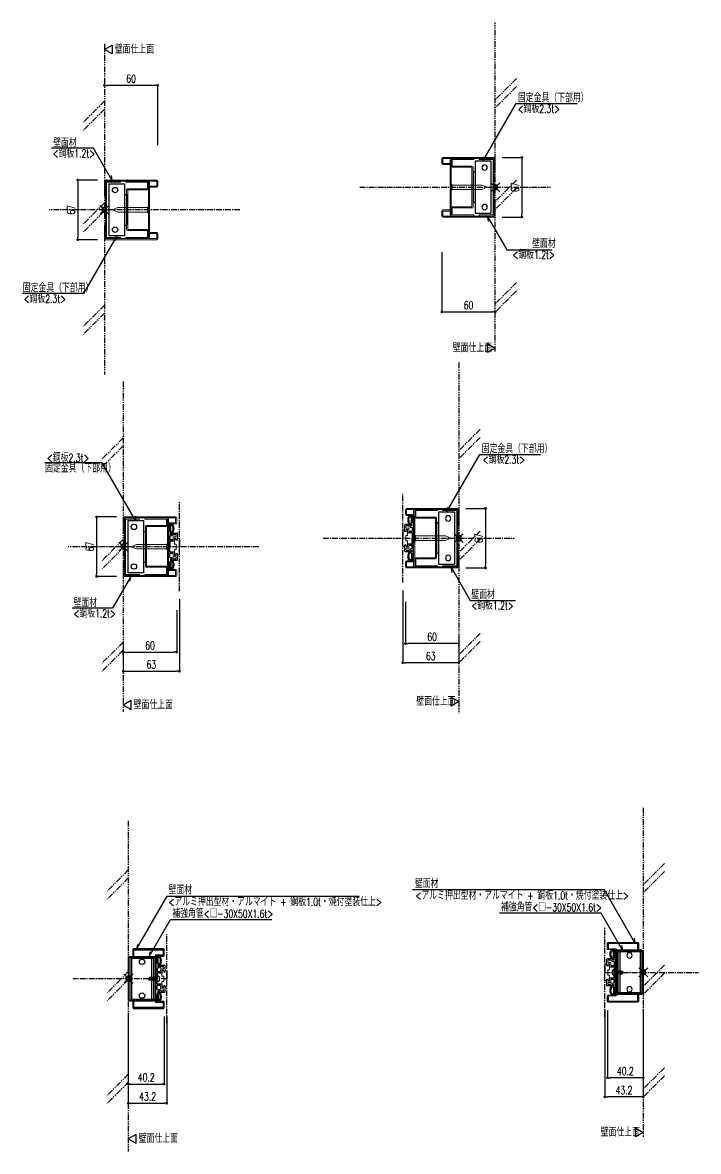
# Model space of a CAD drawing. Extents: x -275225 to 47266, y -41063 to 95295.
# Drawn here: x -223294 to -222535, y -14818 to -13549 of the extents above; entities that cross this region are included whole.
import ezdxf

# ---------------------------------------------------------------- set-up
doc = ezdxf.new("R2010")
doc.units = 0
doc.header["$LTSCALE"] = 0.2
doc.header["$PDMODE"] = 99
doc.header["$PDSIZE"] = 5
doc.linetypes.add('CENTER', pattern=[50.8, 31.75, -6.35, 6.35, -6.35])
doc.linetypes.add('PHANTOM', pattern=[63.5, 31.75, -6.35, 6.35, -6.35, 6.35, -6.35])
doc.layers.add('_ポイント', color=1, linetype='Continuous', plot=False)
for name, color, linetype in [('_別途', 6, 'PHANTOM'), ('_基準', 1, 'CENTER'), ('_文字', 3, 'Continuous'), ('_製品', 4, 'Continuous'), ('_製品寸法', 9, 'Continuous'), ('_躯体', 8, 'Continuous'), ('KIJUN', 1, 'CENTER')]:
    doc.layers.add(name, color=color, linetype=linetype)
doc.styles.add('OKAMURA', font='SIMPLEX.shx', dxfattribs={"width": 0.7, "bigfont": 'BIGFONT.shx'})
doc.dimstyles.new('OKAMURA-003', dxfattribs={"dimscale": 3, "dimtxt": 3, "dimasz": 1, "dimexe": 0, "dimexo": 3, "dimgap": 1, "dimtad": 1, "dimdec": 3, "dimdsep": 46, "dimtxsty": 'OKAMURA', "dimblk1": 'DOT', "dimblk2": 'DOT', "dimsah": 1, "dimcen": 0, "dimclrd": 9, "dimclre": 9, "dimclrt": 3, "dimadec": 0, "dimazin": 0, "dimtfac": 1, "dimtdec": 3, "dimtix": 1, "dimtmove": 2, "dimatfit": 3, "dimldrblk": 'NONE', "dimfxl": 0, "dimtolj": 1, "dimarcsym": 0})

# ---------------------------------------------------------------- blocks, each defined once
blk = doc.blocks.new('_DOT')
at = {"color": 0, "linetype": 'ByBlock'}
blk.add_line((-0.5, 0), (-1, 0), dxfattribs=at)
at = {"color": 0, "linetype": 'ByBlock', "const_width": 0.5}
blk.add_lwpolyline([(-0.25, 0, 1), (0.25, 0, 1)], format="xyb", close=True, dxfattribs=at)
blk = doc.blocks.new('*D671')
at = {"layer": '_製品寸法', "color": 9, "lineweight": -2, "transparency": 16777216}
for p, q in [((0, -42.5), (0, -118.5)), ((40.2, -42.5), (40.2, -118.5)), ((3, -118.5), (37.2, -118.5))]:
    blk.add_line(p, q, dxfattribs=at)
at = {"layer": 'Defpoints', "color": 0, "transparency": 16777216}
for p in [(0, -33.5), (40.2, -33.5), (40.2, -118.5)]:
    blk.add_point(p, dxfattribs=at)
at = {"layer": '_製品寸法', "color": 9, "lineweight": -2, "transparency": 16777216, "xscale": 3, "yscale": 3, "zscale": 3, "rotation": 180}
blk.add_blockref('_DOT', (0, -118.5), dxfattribs=at)
at = {"layer": '_製品寸法', "color": 9, "lineweight": -2, "transparency": 16777216, "xscale": 3, "yscale": 3, "zscale": 3}
blk.add_blockref('_DOT', (40.2, -118.5), dxfattribs=at)
at = {"layer": '_製品寸法', "color": 3, "transparency": 16777216, "insert": (20.1, -111), "char_height": 9, "attachment_point": 5, "style": 'OKAMURA'}
blk.add_mtext('\\A1;40.2', dxfattribs=at)
blk = doc.blocks.new('_None')
blk = doc.blocks.new('*D672')
at = {"layer": '_製品寸法', "color": 9, "lineweight": -2, "transparency": 16777216}
for p, q in [((0, -42.5), (0, -140)), ((43.2, -42.6), (43.2, -140)), ((3, -140), (40.2, -140))]:
    blk.add_line(p, q, dxfattribs=at)
at = {"layer": 'Defpoints', "color": 0, "transparency": 16777216}
for p in [(0, -33.5), (43.2, -33.6), (43.2, -140)]:
    blk.add_point(p, dxfattribs=at)
at = {"layer": '_製品寸法', "color": 9, "lineweight": -2, "transparency": 16777216, "xscale": 3, "yscale": 3, "zscale": 3, "rotation": 180}
blk.add_blockref('_DOT', (0, -140), dxfattribs=at)
at = {"layer": '_製品寸法', "color": 9, "lineweight": -2, "transparency": 16777216, "xscale": 3, "yscale": 3, "zscale": 3}
blk.add_blockref('_DOT', (43.2, -140), dxfattribs=at)
at = {"layer": '_製品寸法', "color": 3, "transparency": 16777216, "insert": (21.6, -132.5), "char_height": 9, "attachment_point": 5, "style": 'OKAMURA'}
blk.add_mtext('\\A1;43.2', dxfattribs=at)
blk = doc.blocks.new('丸テクス3.5×10')
for p, q in [((-1, 3.1), (0, 3.1)), ((0, -3.1), (0, 3.1)), ((0.3, 1.2), (0, 1.2)), ((0.3, 1.2), (0.6, 1.8)), ((0.3, 1.2), (1, -1.2)), ((0.6, 1.8), (1.3, -1.7)), ((0.7, 1.8), (0.6, 1.8)), ((0.7, 1.8), (1.4, -1.7)), ((0.7, 1.8), (1, 1.2)), ((1.7, 1.2), (1, 1.2)), ((1.7, -1.2), (1, 1.2)), ((1.7, 1.2), (2, 1.8)), ((1.7, 1.2), (2.4, -1.2)), ((2, 1.8), (2.7, -1.7)), ((2.1, 1.8), (2, 1.8)), ((2.1, 1.8), (2.8, -1.7)), ((2.1, 1.8), (2.4, 1.2)), ((3.1, 1.2), (2.4, 1.2)), ((3.1, -1.2), (2.4, 1.2)), ((3.1, 1.2), (3.4, 1.8)), ((3.1, 1.2), (3.8, -1.2)), ((3.4, 1.8), (4.1, -1.7)), ((3.5, 1.8), (3.4, 1.8)), ((3.5, 1.8), (4.2, -1.7)), ((3.5, 1.8), (3.8, 1.2)), ((4.5, 1.2), (3.8, 1.2)), ((4.5, -1.2), (3.8, 1.2)), ((4.5, 1.2), (4.8, 1.8)), ((4.5, 1.2), (5.2, -1.2)), ((4.8, 1.8), (5, 1.1)), ((4.9, 1.8), (4.8, 1.8)), ((4.9, 1.8), (5, 1.1)), ((4.9, 1.8), (5.2, 1.2)), ((4.9, 1.1), (5.6, 1.5)), ((8.7, -0.2), (4.9, 1.1)), ((5, 1.5), (8.7, 1.5)), ((5, 1.1), (5.6, -1.7)), ((5, 1.1), (5.5, -1.7)), ((5.9, -1.2), (5.3, 1)), ((8.7, 1.5), (10, 0)), ((10, 0), (8.7, -0.2)), ((8.7, -1.5), (10, 0)), ((-1, -3.1), (0, -3.1)), ((1, -1.2), (0, -1.2)), ((1, -1.2), (1.3, -1.7)), ((1.4, -1.7), (1.3, -1.7)), ((1.4, -1.7), (1.7, -1.2)), ((2.4, -1.2), (1.7, -1.2)), ((2.4, -1.2), (1.7, -1.2)), ((2.4, -1.2), (2.7, -1.7)), ((2.8, -1.7), (2.7, -1.7)), ((2.8, -1.7), (3.1, -1.2)), ((3.8, -1.2), (3.1, -1.2)), ((3.8, -1.2), (3.1, -1.2)), ((3.8, -1.2), (4.1, -1.7)), ((4.2, -1.7), (4.1, -1.7)), ((4.2, -1.7), (4.5, -1.2)), ((5.2, -1.2), (4.5, -1.2)), ((5.2, -1.2), (4.5, -1.2)), ((5.2, -1.2), (5.5, -1.7)), ((5.6, -1.7), (5.5, -1.7)), ((5.6, -1.7), (5.9, -1.2)), ((5.8, -1.5), (8.7, -1.5))]:
    blk.add_line(p, q)
for centre, radius, start, end in [((6.1, 0), 8.4, 164.5066, 195.4935), ((-0.9, 1.9), 1.12, 95, 164.5066), ((5.4, -6.4), 7.88, 54.1607, 88.2832), ((-0.9, -1.9), 1.12, 195.4935, 265), ((9.3, -0.9), 0.875, 134.1306, 225.8694)]:
    blk.add_arc(centre, radius, start, end)
blk = doc.blocks.new('P16UGHEISYO')
at = {"layer": '_製品', "color": 0, "linetype": 'ByBlock', "lineweight": 15}
for p, q in [((0, 0), (0, 25.3)), ((2, 14.6), (2.1, 14.1)), ((2, 14.6), (2.1, 14.1)), ((2.5, 15.5), (3, 15.6)), ((3.5, 13.7), (3, 13.6)), ((4.1, 14.6), (4, 14.7)), ((8.7, 13.3), (8.7, 11.2)), ((10.2, 14.3), (10.2, 8)), ((3.9, 12.2), (3.4, 12.1)), ((5.2, 7.8), (5.2, 10.9)), ((5.5, 11.2), (8.7, 11.2)), ((6.7, 6.5), (6.7, 9.7)), ((8.7, 9.7), (6.7, 9.7)), ((6.7, 3), (7.2, 9.2)), ((6.7, 3), (7.2, 9)), ((6.7, 3), (6.7, 3)), ((8.7, 3), (6.7, 3)), ((8.7, 3), (6.7, 3)), ((7.2, 9.2), (8.7, 9.2)), ((8.7, 8), (8.7, 9.7)), ((8.7, 7.5), (8.7, 9.2)), ((8.7, 7.5), (8.7, 9)), ((10.2, 8), (8.7, 8)), ((10.2, 7.5), (8.7, 7.5)), ((10.2, 7.5), (8.7, 7.5)), ((8.7, 3), (8.7, -3)), ((8.7, 3), (8.7, -3)), ((10.2, 7.5), (10.2, 9.5)), ((10.2, 9.5), (11.2, 9.5)), ((12.2, 8.5), (11.2, 9.5)), ((3.9, -12.2), (3.4, -12.1)), ((5.2, -7.8), (5.2, -11)), ((5.5, -11.3), (8.7, -11.3)), ((6.7, -3), (6.7, -3)), ((8.7, -3), (6.7, -3)), ((8.7, -3), (6.7, -3)), ((6.7, -3), (7.2, -9.3)), ((6.7, -6.5), (6.7, -9.8)), ((8.7, -9.8), (6.7, -9.8)), ((7.2, -9.3), (8.7, -9.3)), ((8.7, -7.5), (8.7, -9)), ((10.2, -7.5), (8.7, -7.5)), ((8.7, -7.5), (8.7, -9.3)), ((10.2, -7.5), (8.7, -7.5)), ((10.2, -8), (8.7, -8)), ((8.7, -8), (8.7, -9.8)), ((8.7, -13.3), (8.7, -11.3)), ((10.2, -7.5), (10.2, -9.5)), ((10.2, -14.3), (10.2, -8)), ((10.2, -9.5), (11.2, -9.5)), ((12.2, -8.5), (11.2, -9.5)), ((2, -14.6), (2.1, -14.1)), ((2, -14.6), (2.1, -14.1)), ((2.5, -15.5), (3, -15.6)), ((3.5, -13.7), (3, -13.6)), ((4.1, -14.6), (4, -14.7))]:
    blk.add_line(p, q, dxfattribs=at)
at = {"layer": '_製品', "color": 0, "linetype": 'ByBlock'}
for p, q in [((0, 24.8), (0, 0.3)), ((0.2, 25), (1.3, 25)), ((1.5, 24.8), (1.5, 17.3)), ((1.5, 19.6), (1.5, 24.5)), ((1.5, 17.6), (1.5, 22.5)), ((2.5, 17.6), (1.5, 17.6)), ((2.7, 16.8), (2, 16.8)), ((2.5, 19.6), (2.5, 24.3)), ((2.5, 17.6), (2.5, 22.3)), ((3.2, 15.6), (4.5, 17.1)), ((4, 15), (5.2, 16.5)), ((4.2, 15.2), (4.4, 15.3)), ((4.6, 15.3), (9.2, 15.3)), ((5.7, 13.8), (8.2, 13.8)), ((0, 0.3), (0.3, 0)), ((0, 0.3), (0, -0.3)), ((1.5, 0.3), (1.2, 0)), ((1.5, 12.1), (1.5, 7.8)), ((5.2, 7.8), (1.5, 7.8)), ((1.5, 6.3), (1.5, 0.3)), ((6.5, 6.3), (1.5, 6.3)), ((12.2, 8.5), (12.2, 0)), ((0.3, 0), (0, -0.3)), ((0, -24.8), (0, -0.3)), ((0, -24.8), (0, -0.3)), ((0, -24.8), (0, -0.3)), ((1.5, -0.3), (1.2, 0)), ((1.5, -6.3), (1.5, -0.3)), ((6.5, -6.3), (1.5, -6.3)), ((1.5, -12.1), (1.5, -7.8)), ((5.2, -7.8), (1.5, -7.8)), ((12.2, -8.5), (12.2, 0)), ((0.2, -25), (1.3, -25)), ((1.5, -24.8), (1.5, -17.3)), ((1.5, -17.6), (1.5, -22.5)), ((2.5, -17.6), (1.5, -17.6)), ((1.5, -19.6), (1.5, -24.5)), ((2.7, -16.8), (2, -16.8)), ((2.5, -17.6), (2.5, -22.3)), ((2.5, -19.6), (2.5, -24.3)), ((3.2, -15.6), (4.5, -17.1)), ((4, -15), (5.2, -16.5)), ((4.2, -15.2), (4.4, -15.3)), ((4.6, -15.3), (9.2, -15.3)), ((5.7, -13.8), (8.2, -13.8))]:
    blk.add_line(p, q, dxfattribs=at)
for centre, radius, start, end in [((2.5, 24.5), 1, 81.6392, 180), ((2, 21.3), 4.26, 0, 81.6392), ((0.2, 24.8), 0.2, 90, 180), ((1.3, 24.8), 0.2, 0, 90), ((2, 17.3), 0.5, 180, 270), ((3, 14.6), 0.98, 85.6271, 18.0889), ((2.7, 24.3), 0.2, 62.7619, 180), ((2, 21.3), 3.26, 0, 78.1789), ((3.1, 15.7), 0.1, 265.6271, 320), ((4.1, 14.9), 0.1, 140, 198.0889), ((4.6, 14.8), 0.5, 90, 122.3373), ((-2.7, 20.7), 7.98, 333.3869, 4.2337), ((-3.2, 20.8), 9.49, 332.4392, 2.5963), ((8.2, 13.3), 0.5, 0, 90), ((9.2, 14.3), 1, 0, 90), ((6.5, 6.5), 0.2, 270, 0), ((6.5, -6.5), 0.2, 0, 90), ((0.2, -24.8), 0.2, 180, 270), ((1.3, -24.8), 0.2, 270, 0), ((2, -17.3), 0.5, 90, 180), ((2.5, -24.5), 1, 180, 278.3608), ((3, -14.6), 0.98, 341.9111, 274.3729), ((2.7, -24.3), 0.2, 180, 297.2381), ((2, -21.3), 4.26, 278.3608, 0), ((2, -21.3), 3.26, 281.8211, 0), ((3.1, -15.7), 0.1, 40, 94.3729), ((4.1, -14.9), 0.1, 161.9111, 220), ((4.6, -14.8), 0.5, 237.6627, 270), ((-2.7, -20.7), 7.98, 355.7663, 26.6131), ((-3.2, -20.8), 9.49, 357.4037, 27.5608), ((8.2, -13.3), 0.5, 270, 0), ((9.2, -14.3), 1, 270, 0)]:
    blk.add_arc(centre, radius, start, end, dxfattribs=at)
at = {"layer": '_製品', "color": 0, "linetype": 'ByBlock', "lineweight": 15}
for centre, radius, start, end in [((2.7, 14.8), 0.75, 105, 195), ((2.8, 14.3), 0.75, 195, 285), ((2.7, 16.2), 0.607, 295.1761, 90), ((3.3, 14.4), 0.75, 285, 15), ((3.3, 14.4), 2.25, 285, 341.5906), ((4.4, 14.8), 0.375, 117.1919, 195), ((5.7, 13.6), 0.2, 90, 161.5906), ((1.7, 12.1), 0.2, 62.1819, 180), ((2.8, 14.3), 2.25, 242.1819, 285), ((5.5, 10.9), 0.3, 90, 180), ((1.7, -12.1), 0.2, 180, 297.8181), ((2.8, -14.3), 2.25, 75, 117.8181), ((3.3, -14.4), 2.25, 18.4094, 75), ((5.5, -11), 0.3, 180, 270), ((2.7, -14.8), 0.75, 165, 255), ((2.8, -14.3), 0.75, 75, 165), ((2.7, -16.2), 0.607, 270, 64.8239), ((3.3, -14.4), 0.75, 345, 75), ((4.4, -14.8), 0.375, 165, 242.8081), ((5.7, -13.6), 0.2, 198.4094, 270)]:
    blk.add_arc(centre, radius, start, end, dxfattribs=at)
blk = doc.blocks.new('P16HEKIMEN43HEISYO')
blk.add_lwpolyline([(5.2, -25.5), (5.2, -32.5, 0.4142135624), (6.2, -33.5), (39.2, -33.5, 0.4142135624), (40.2, -32.5), (40.2, -26.501004, 0.4142135624), (39.2, -25.501004), (31, -25.501004), (31, 25.501004), (39.2, 25.501004, 0.4142135624), (40.2, 26.501004), (40.2, 32.5, 0.4142135624), (39.2, 33.5), (6.2, 33.5, 0.4142135624), (5.2, 32.5), (5.2, 25.5), (6.2, 25.5), (6.2, 32.5), (39.2, 32.5), (39.2, 26.501004), (31, 26.501004, 0.4142135624), (30, 25.501004), (30, -25.501004, 0.4142135624), (31, -26.501004), (39.2, -26.501004), (39.2, -32.5), (6.2, -32.5), (6.2, -25.5), (5.2, -25.5)], format="xyb")
at = {"layer": '_ポイント'}
blk.add_point((0, 0), dxfattribs=at)
at = {"layer": '_製品'}
for p, q in [((0, 23.4), (0, 0)), ((1.6, 25), (28.4, 25)), ((1.6, 23.4), (28.4, 23.4)), ((1.6, 23.4), (1.6, 0)), ((3.4, 23), (28.4, 23)), ((3.4, 23), (3.4, -23)), ((26.1, 23), (26.1, -23)), ((28.4, 23.4), (28.4, -23.4)), ((28.4, 23), (28.4, -23)), ((30, 23.4), (30, -23.4)), ((0, 0), (0, -23.4)), ((1.6, 0), (1.6, -23.4)), ((1.6, -23.4), (28.4, -23.4)), ((1.6, -25), (28.4, -25)), ((3.4, -23), (28.4, -23))]:
    blk.add_line(p, q, dxfattribs=at)
for centre in [(15.4, 19), (15.4, -19)]:
    blk.add_circle(centre, 3, dxfattribs=at)
for centre, start, end in [((1.6, 23.4), 90, 180), ((28.4, 23.4), 0, 90), ((1.6, -23.4), 180, 270), ((28.4, -23.4), 270, 0)]:
    blk.add_arc(centre, 1.6, start, end, dxfattribs=at)
blk = doc.blocks.new('SS_WALL2')
at = {"layer": '_別途'}
for p, q in [((0, 122.3), (-23.9, 98.4)), ((0, 113.3), (-23.9, 89.4)), ((0, 8), (-23.9, -15.9)), ((0, -1), (-23.9, -25)), ((0, -107.2), (-23.9, -131.1)), ((0, -116.3), (-23.9, -140.2))]:
    blk.add_line(p, q, dxfattribs=at)
blk = doc.blocks.new('*D1040')
at = {"layer": '_製品寸法', "color": 9, "lineweight": -2, "transparency": 16777216}
for p, q in [((-40.2, -42.5), (-40.2, -118.4999)), ((0, -42.5), (0, -118.4999)), ((-3, -118.4999), (-37.2, -118.4999))]:
    blk.add_line(p, q, dxfattribs=at)
at = {"layer": 'Defpoints', "color": 0, "transparency": 16777216}
for p in [(-40.2, -33.5), (0, -33.5), (-40.2, -118.4999)]:
    blk.add_point(p, dxfattribs=at)
at = {"layer": '_製品寸法', "color": 9, "lineweight": -2, "transparency": 16777216, "xscale": 3, "yscale": 3, "zscale": 3, "rotation": 180}
blk.add_blockref('_DOT', (-40.2, -118.4999), dxfattribs=at)
at = {"layer": '_製品寸法', "color": 9, "lineweight": -2, "transparency": 16777216, "xscale": 3, "yscale": 3, "zscale": 3}
blk.add_blockref('_DOT', (0, -118.4999), dxfattribs=at)
at = {"layer": '_製品寸法', "color": 3, "transparency": 16777216, "insert": (-20.1, -110.9999), "char_height": 9, "attachment_point": 5, "style": 'OKAMURA'}
blk.add_mtext('\\A1;40.2', dxfattribs=at)
blk = doc.blocks.new('*D1041')
at = {"layer": '_製品寸法', "color": 9, "lineweight": -2, "transparency": 16777216}
for p, q in [((-43.2, -42.5), (-43.2, -140)), ((0, -42.5), (0, -140)), ((-3, -140), (-40.2, -140))]:
    blk.add_line(p, q, dxfattribs=at)
at = {"layer": 'Defpoints', "color": 0, "transparency": 16777216}
for p in [(-43.2, -33.5), (0, -33.5), (-43.2, -140)]:
    blk.add_point(p, dxfattribs=at)
at = {"layer": '_製品寸法', "color": 9, "lineweight": -2, "transparency": 16777216, "xscale": 3, "yscale": 3, "zscale": 3, "rotation": 180}
blk.add_blockref('_DOT', (-43.2, -140), dxfattribs=at)
at = {"layer": '_製品寸法', "color": 9, "lineweight": -2, "transparency": 16777216, "xscale": 3, "yscale": 3, "zscale": 3}
blk.add_blockref('_DOT', (0, -140), dxfattribs=at)
at = {"layer": '_製品寸法', "color": 3, "transparency": 16777216, "insert": (-21.6, -132.5), "char_height": 9, "attachment_point": 5, "style": 'OKAMURA'}
blk.add_mtext('\\A1;43.2', dxfattribs=at)
blk = doc.blocks.new('SS_WALL1')
at = {"layer": '_別途'}
for p, q in [((23.9, 122.3), (0, 98.4)), ((23.9, 113.3), (0, 89.4)), ((23.9, 8), (0, -15.9)), ((23.9, -1), (0, -25)), ((23.9, -107.2), (0, -131.1)), ((23.9, -116.3), (0, -140.2))]:
    blk.add_line(p, q, dxfattribs=at)
blk = doc.blocks.new('*D1251')
at = {"layer": '_製品寸法', "color": 9, "lineweight": -2, "transparency": 16777216}
for p, q in [((-7.8, 33.5), (-30, 33.5)), ((-30, 30.5), (-30, -30.5)), ((-7.8, -33.5), (-30, -33.5))]:
    blk.add_line(p, q, dxfattribs=at)
at = {"layer": 'Defpoints', "color": 0, "transparency": 16777216}
for p in [(1.2, 33.5), (-30, -33.5), (1.2, -33.5)]:
    blk.add_point(p, dxfattribs=at)
at = {"layer": '_製品寸法', "color": 9, "lineweight": -2, "transparency": 16777216, "xscale": 3, "yscale": 3, "zscale": 3}
for p, rotation in [((-30, 33.5), 90), ((-30, -33.5), 270)]:
    blk.add_blockref('_DOT', p, dxfattribs=dict(at, rotation=rotation))
at = {"layer": '_製品寸法', "color": 3, "transparency": 16777216, "insert": (-37.5, 0), "char_height": 9, "attachment_point": 5, "rotation": 90, "style": 'OKAMURA'}
blk.add_mtext('\\A1;67', dxfattribs=at)
blk = doc.blocks.new('P16HEKIMEN60HEISYO')
at = {"layer": '_製品', "lineweight": 15}
h = blk.add_hatch(color=256, dxfattribs=at)
edge = h.paths.add_edge_path()
edge.add_arc((-18.4, 2.2), 2.29, 293.7463, 333.0271)
edge.add_line((-16.4, 1.2), (-17.5, 1.2))
edge.add_line((-17.5, 1.2), (-17.5, 0.1))
h = blk.add_hatch(color=256, dxfattribs=at)
edge = h.paths.add_edge_path()
edge.add_arc((18.4, 2.2), 2.29, 206.9729, 246.2537)
edge.add_line((17.5, 0.1), (17.5, 1.2))
edge.add_line((17.5, 1.2), (16.4, 1.2))
at = {"layer": '_ポイント'}
blk.add_point((0, 0), dxfattribs=at)
blk.add_point((0, 0), dxfattribs=at)
at = {"layer": '_製品', "lineweight": 15}
for p, q in [((-33.5, 58.8), (-33.5, 1.2)), ((-32.3, 60), (-26.7, 60)), ((-32.3, 58.8), (-32.3, 1.2)), ((-32.3, 58.8), (-26.7, 58.8)), ((31.1, 50.8), (-31.1, 50.8)), ((-26.7, 50.8), (-26.7, 58.8)), ((-25.5, 50.8), (-25.5, 58.8)), ((-4.5, 50.8), (4.5, 50.8)), ((-4.5, 50.8), (-4.5, 50.5)), ((4.5, 50.5), (4.5, 50.8)), ((25.5, 50.8), (25.5, 58.8)), ((32.3, 60), (26.7, 60)), ((32.3, 58.8), (26.7, 58.8)), ((26.7, 50.8), (26.7, 58.8)), ((32.3, 58.8), (32.3, 1.2)), ((33.5, 58.8), (33.5, 1.2)), ((31.1, 49.6), (-31.1, 49.6)), ((-31.1, 49.6), (-31.1, 24)), ((-30.7, 48.4), (-30.7, 49.6)), ((-23.7, 48.4), (-30.7, 48.4)), ((-23.7, 48.4), (-23.7, 26.2)), ((-22.6, 26.2), (-22.6, 48.4)), ((-4.5, 50.5), (4.5, 50.5)), ((-2.5, 48.5), (-4.5, 50.5)), ((-2.5, 15), (-2.5, 48.5)), ((2.5, 48.5), (-2.5, 48.5)), ((4.5, 50.5), (2.5, 48.5)), ((2.5, 48.5), (2.5, 15)), ((22.1, 26.2), (22.1, 48.4)), ((23.2, 48.4), (23.2, 26.2)), ((23.2, 48.4), (30.2, 48.4)), ((30.2, 48.4), (30.2, 49.6)), ((31.1, 24), (31.1, 49.6)), ((22.1, 26.2), (-22.6, 26.2)), ((-32.3, 24), (-31.1, 24)), ((-32.3, 18.2), (-32.3, 2.4)), ((-31.1, 18.2), (-32.3, 18.2)), ((-31.1, 18.2), (-31.1, 2.4)), ((22.1, 25), (-22.6, 25)), ((-2.5, 15), (0, 9)), ((0, 9), (2.5, 15)), ((32.3, 24), (31.1, 24)), ((31.1, 2.4), (31.1, 18.2)), ((31.1, 18.2), (32.3, 18.2)), ((32.3, 2.4), (32.3, 18.2)), ((-32.3, 1.2), (-17.5, 1.2)), ((-32.3, 0), (-17.5, 0)), ((-31.1, 2.4), (31.1, 2.4)), ((-31.1, 1.2), (31.1, 1.2)), ((-17.5, 1.2), (-17.5, 0)), ((-17.5, 1.2), (-17.5, 0.1)), ((-16.4, 1.2), (-17.5, 1.2)), ((16.4, 1.2), (17.5, 1.2)), ((32.3, 1.2), (17.5, 1.2)), ((17.5, 1.2), (17.5, 0)), ((17.5, 1.2), (17.5, 0.1)), ((32.3, 0), (17.5, 0))]:
    blk.add_line(p, q, dxfattribs=at)
for centre, radius, start, end in [((-32.3, 58.8), 1.2, 90, 180), ((-31.1, 49.6), 1.2, 90, 180), ((-26.7, 58.8), 1.2, 0, 90), ((26.7, 58.8), 1.2, 90, 180), ((31.1, 49.6), 1.2, 0, 90), ((32.3, 58.8), 1.2, 0, 90), ((-23.7, 48.4), 1.2, 0, 90), ((23.2, 48.4), 1.2, 90, 180), ((-22.6, 26.2), 1.2, 180, 270), ((22.1, 26.2), 1.2, 270, 0), ((-32.3, 1.2), 1.2, 180, 270), ((-31.1, 2.4), 1.2, 180, 270), ((-18.4, 2.2), 2.29, 293.7463, 333.0271), ((18.4, 2.2), 2.29, 206.9729, 246.2537), ((31.1, 2.4), 1.2, 270, 0), ((32.3, 1.2), 1.2, 270, 0)]:
    blk.add_arc(centre, radius, start, end, dxfattribs=at)
blk = doc.blocks.new('P16HEKIMEN60KANAGU')
at = {"layer": '_ポイント'}
blk.add_point((0, 0), dxfattribs=at)
at = {"layer": '_製品', "color": 5}
for p, q in [((-29.25, 22.7), (29.25, 22.7)), ((-29.25, 5), (-29.25, 22.7)), ((-17.25, 25), (17.25, 25)), ((-17.25, 22.7), (-17.25, 25)), ((17.25, 22.7), (17.25, 25)), ((29.25, 22.7), (29.25, 5)), ((-29.25, 5), (29.25, 5))]:
    blk.add_line(p, q, dxfattribs=at)
for centre in [(-22.25, 12), (22.25, 12)]:
    blk.add_circle(centre, 3, dxfattribs=at)
blk = doc.blocks.new('*D1252')
at = {"layer": '_製品寸法', "color": 9, "lineweight": -2, "transparency": 16777216}
for p, q in [((60, -71.5), (60, -118.5)), ((0, -121.7), (0, -118.5)), ((3, -118.5), (57, -118.5))]:
    blk.add_line(p, q, dxfattribs=at)
at = {"layer": 'Defpoints', "color": 0, "transparency": 16777216}
for p in [(60, -62.5), (0, -112.7), (60, -118.5)]:
    blk.add_point(p, dxfattribs=at)
at = {"layer": '_製品寸法', "color": 9, "lineweight": -2, "transparency": 16777216, "xscale": 3, "yscale": 3, "zscale": 3, "rotation": 180}
blk.add_blockref('_DOT', (0, -118.5), dxfattribs=at)
at = {"layer": '_製品寸法', "color": 9, "lineweight": -2, "transparency": 16777216, "xscale": 3, "yscale": 3, "zscale": 3}
blk.add_blockref('_DOT', (60, -118.5), dxfattribs=at)
at = {"layer": '_製品寸法', "color": 3, "transparency": 16777216, "insert": (30, -111), "char_height": 9, "attachment_point": 5, "style": 'OKAMURA'}
blk.add_mtext('\\A1;60', dxfattribs=at)
blk = doc.blocks.new('*D1253')
at = {"layer": '_製品寸法', "color": 9, "lineweight": -2, "transparency": 16777216}
for p, q in [((63, -59), (63, -140)), ((0, -111.1), (0, -140)), ((3, -140), (60, -140))]:
    blk.add_line(p, q, dxfattribs=at)
at = {"layer": 'Defpoints', "color": 0, "transparency": 16777216}
for p in [(63, -50), (0, -102.1), (63, -140)]:
    blk.add_point(p, dxfattribs=at)
at = {"layer": '_製品寸法', "color": 9, "lineweight": -2, "transparency": 16777216, "xscale": 3, "yscale": 3, "zscale": 3, "rotation": 180}
blk.add_blockref('_DOT', (0, -140), dxfattribs=at)
at = {"layer": '_製品寸法', "color": 9, "lineweight": -2, "transparency": 16777216, "xscale": 3, "yscale": 3, "zscale": 3}
blk.add_blockref('_DOT', (63, -140), dxfattribs=at)
at = {"layer": '_製品寸法', "color": 3, "transparency": 16777216, "insert": (31.5, -132.5), "char_height": 9, "attachment_point": 5, "style": 'OKAMURA'}
blk.add_mtext('\\A1;63', dxfattribs=at)
blk = doc.blocks.new('*D1261')
at = {"layer": '_製品寸法', "color": 9, "lineweight": -2, "transparency": 16777216}
for p, q in [((7.8, 33.5), (30, 33.5)), ((30, 30.5), (30, -30.5)), ((7.8, -33.5), (30, -33.5))]:
    blk.add_line(p, q, dxfattribs=at)
at = {"layer": 'Defpoints', "color": 0, "transparency": 16777216}
for p in [(-1.2, 33.5), (-1.2, -33.5), (30, -33.5)]:
    blk.add_point(p, dxfattribs=at)
at = {"layer": '_製品寸法', "color": 9, "lineweight": -2, "transparency": 16777216, "xscale": 3, "yscale": 3, "zscale": 3}
for p, rotation in [((30, 33.5), 90), ((30, -33.5), 270)]:
    blk.add_blockref('_DOT', p, dxfattribs=dict(at, rotation=rotation))
at = {"layer": '_製品寸法', "color": 3, "transparency": 16777216, "insert": (22.5, 0), "char_height": 9, "attachment_point": 5, "rotation": 90, "style": 'OKAMURA'}
blk.add_mtext('\\A1;67', dxfattribs=at)
blk = doc.blocks.new('*D1262')
at = {"layer": '_製品寸法', "color": 9, "lineweight": -2, "transparency": 16777216}
for p, q in [((-60, -71.5), (-60, -118.5)), ((-3, -118.5), (-57, -118.5)), ((0, -121.7), (0, -118.5))]:
    blk.add_line(p, q, dxfattribs=at)
at = {"layer": 'Defpoints', "color": 0, "transparency": 16777216}
for p in [(-60, -62.5), (0, -112.7), (-60, -118.5)]:
    blk.add_point(p, dxfattribs=at)
at = {"layer": '_製品寸法', "color": 9, "lineweight": -2, "transparency": 16777216, "xscale": 3, "yscale": 3, "zscale": 3, "rotation": 180}
blk.add_blockref('_DOT', (-60, -118.5), dxfattribs=at)
at = {"layer": '_製品寸法', "color": 9, "lineweight": -2, "transparency": 16777216, "xscale": 3, "yscale": 3, "zscale": 3}
blk.add_blockref('_DOT', (0, -118.5), dxfattribs=at)
at = {"layer": '_製品寸法', "color": 3, "transparency": 16777216, "insert": (-30, -111), "char_height": 9, "attachment_point": 5, "style": 'OKAMURA'}
blk.add_mtext('\\A1;60', dxfattribs=at)
blk = doc.blocks.new('*D1263')
at = {"layer": '_製品寸法', "color": 9, "lineweight": -2, "transparency": 16777216}
for p, q in [((-63, -59), (-63, -140)), ((0, -111.1), (0, -140)), ((-3, -140), (-60, -140))]:
    blk.add_line(p, q, dxfattribs=at)
at = {"layer": 'Defpoints', "color": 0, "transparency": 16777216}
for p in [(-63, -50), (0, -102.1), (-63, -140)]:
    blk.add_point(p, dxfattribs=at)
at = {"layer": '_製品寸法', "color": 9, "lineweight": -2, "transparency": 16777216, "xscale": 3, "yscale": 3, "zscale": 3, "rotation": 180}
blk.add_blockref('_DOT', (-63, -140), dxfattribs=at)
at = {"layer": '_製品寸法', "color": 9, "lineweight": -2, "transparency": 16777216, "xscale": 3, "yscale": 3, "zscale": 3}
blk.add_blockref('_DOT', (0, -140), dxfattribs=at)
at = {"layer": '_製品寸法', "color": 3, "transparency": 16777216, "insert": (-31.5, -132.5), "char_height": 9, "attachment_point": 5, "style": 'OKAMURA'}
blk.add_mtext('\\A1;63', dxfattribs=at)
blk = doc.blocks.new('*D1245')
at = {"layer": '_製品寸法', "color": 9, "lineweight": -2, "transparency": 16777216}
for p, q in [((7.8, 33.5), (30, 33.5)), ((30, 30.5), (30, -30.5)), ((7.8, -33.5), (30, -33.5))]:
    blk.add_line(p, q, dxfattribs=at)
at = {"layer": 'Defpoints', "color": 0, "transparency": 16777216}
for p in [(-1.2, 33.5), (-1.2, -33.5), (30, -33.5)]:
    blk.add_point(p, dxfattribs=at)
at = {"layer": '_製品寸法', "color": 9, "lineweight": -2, "transparency": 16777216, "xscale": 3, "yscale": 3, "zscale": 3}
for p, rotation in [((30, 33.5), 90), ((30, -33.5), 270)]:
    blk.add_blockref('_DOT', p, dxfattribs=dict(at, rotation=rotation))
at = {"layer": '_製品寸法', "color": 3, "transparency": 16777216, "insert": (22.5, 0), "char_height": 9, "attachment_point": 5, "rotation": 90, "style": 'OKAMURA'}
blk.add_mtext('\\A1;67', dxfattribs=at)
blk = doc.blocks.new('*D1246')
at = {"layer": '_製品寸法', "color": 9, "lineweight": -2, "transparency": 16777216}
for p, q in [((-60, -72.8), (-60, -140)), ((-57, -140), (-3, -140)), ((0, -142.9), (0, -140))]:
    blk.add_line(p, q, dxfattribs=at)
at = {"layer": 'Defpoints', "color": 0, "transparency": 16777216}
for p in [(-60, -63.8), (0, -133.9), (0, -140)]:
    blk.add_point(p, dxfattribs=at)
at = {"layer": '_製品寸法', "color": 9, "lineweight": -2, "transparency": 16777216, "xscale": 3, "yscale": 3, "zscale": 3, "rotation": 180}
blk.add_blockref('_DOT', (-60, -140), dxfattribs=at)
at = {"layer": '_製品寸法', "color": 9, "lineweight": -2, "transparency": 16777216, "xscale": 3, "yscale": 3, "zscale": 3}
blk.add_blockref('_DOT', (0, -140), dxfattribs=at)
at = {"layer": '_製品寸法', "color": 3, "transparency": 16777216, "insert": (-30, -132.5), "char_height": 9, "attachment_point": 5, "style": 'OKAMURA'}
blk.add_mtext('\\A1;60', dxfattribs=at)
blk = doc.blocks.new('*D1238')
at = {"layer": '_製品寸法', "color": 9, "lineweight": -2, "transparency": 16777216}
for p, q in [((-7.8, 33.5), (-30, 33.5)), ((-30, 30.5), (-30, -30.5)), ((-7.8, -33.5), (-30, -33.5))]:
    blk.add_line(p, q, dxfattribs=at)
at = {"layer": 'Defpoints', "color": 0, "transparency": 16777216}
for p in [(1.2, 33.5), (-30, -33.5), (1.2, -33.5)]:
    blk.add_point(p, dxfattribs=at)
at = {"layer": '_製品寸法', "color": 9, "lineweight": -2, "transparency": 16777216, "xscale": 3, "yscale": 3, "zscale": 3}
for p, rotation in [((-30, 33.5), 90), ((-30, -33.5), 270)]:
    blk.add_blockref('_DOT', p, dxfattribs=dict(at, rotation=rotation))
at = {"layer": '_製品寸法', "color": 3, "transparency": 16777216, "insert": (-37.5, 0), "char_height": 9, "attachment_point": 5, "rotation": 90, "style": 'OKAMURA'}
blk.add_mtext('\\A1;67', dxfattribs=at)
blk = doc.blocks.new('*D1239')
at = {"layer": '_製品寸法', "color": 9, "lineweight": -2, "transparency": 16777216}
for p, q in [((0, 142.9), (0, 140)), ((57, 140), (3, 140)), ((60, 72.8), (60, 140))]:
    blk.add_line(p, q, dxfattribs=at)
at = {"layer": 'Defpoints', "color": 0, "transparency": 16777216}
for p in [(0, 140), (0, 133.9), (60, 63.8)]:
    blk.add_point(p, dxfattribs=at)
at = {"layer": '_製品寸法', "color": 9, "lineweight": -2, "transparency": 16777216, "xscale": 3, "yscale": 3, "zscale": 3, "rotation": 180}
blk.add_blockref('_DOT', (0, 140), dxfattribs=at)
at = {"layer": '_製品寸法', "color": 9, "lineweight": -2, "transparency": 16777216, "xscale": 3, "yscale": 3, "zscale": 3}
blk.add_blockref('_DOT', (60, 140), dxfattribs=at)
at = {"layer": '_製品寸法', "color": 3, "transparency": 16777216, "insert": (30, 147.5), "char_height": 9, "attachment_point": 5, "style": 'OKAMURA'}
blk.add_mtext('\\A1;60', dxfattribs=at)
blk = doc.blocks.new('*U670')
at = {"layer": '_別途'}
blk.add_line((0, 177.4065), (0, -194.179), dxfattribs=at)
at = {"layer": '_基準'}
blk.add_line((43.2, 0), (-62, 0), dxfattribs=at)
at = {"layer": '_文字', "color": 9}
for points in [[(10.2488, 38.4469), (9.3249, 33.2069), (43.6535, 92.9348), (259.3047, 92.9348)], [(24.2857, 30.2401), (23.3617, 25), (47.1892, 66.457), (161.3775, 66.457)]]:
    blk.add_lwpolyline(points, dxfattribs=at)
blk.add_lwpolyline([(8.6603, -185), (8.6603, -175), (0, -180)], close=True, dxfattribs=at)
at = {"layer": 'KIJUN'}
blk.add_line((43.2, -50), (43.2, 50), dxfattribs=at)
blk.add_blockref('SS_WALL2', (0, 0))
at = {"layer": '_製品'}
for name, p in [('P16HEKIMEN43HEISYO', (0, 0)), ('P16UGHEISYO', (31, 0))]:
    blk.add_blockref(name, p, dxfattribs=at)
at = {"layer": '_製品', "xscale": -1}
blk.add_blockref('丸テクス3.5×10', (32.5, 0), dxfattribs=at)
at = {"layer": '_文字', "style": 'OKAMURA', "width": 0.7}
for s, p in [('壁面材', (45.2217, 95.0553)), ('<アルミ押出型材・アルマイト + 鋼板1.0t・焼付塗装仕上>', (45.1966, 81.8104)), ('補強角管<□-30X50X1.6t>', (49.4093, 68.5775)), ('壁面仕上面', (11.6603, -184.5))]:
    blk.add_text(s, height=9, dxfattribs=at).set_placement(p)
at = {"layer": '_製品寸法'}
for base, p2, picture, middle in [((40.2, -118.4999), (40.2, -33.5), '*D671', (20.1, -110.9999)), ((43.2, -140), (43.2, -33.5742), '*D672', (21.6, -132.5))]:
    dim = blk.add_linear_dim(base=base, p1=(0, -33.5), p2=p2, angle=0, dimstyle='OKAMURA-003', dxfattribs=at)
    dim.commit()
    dim.dimension.update_dxf_attribs({"geometry": picture, "text_midpoint": middle})
blk = doc.blocks.new('*U1039')
at = {"layer": '_別途'}
blk.add_line((0, 185), (0, -185), dxfattribs=at)
at = {"layer": '_基準'}
blk.add_line((-43.2, 0), (62, 0), dxfattribs=at)
at = {"layer": '_文字', "color": 9}
for points in [[(-10.2488, 38.4469), (-9.3249, 33.2069), (-43.6535, 92.9348), (-259.3047, 92.9348)], [(-24.2857, 30.2401), (-23.3617, 25), (-47.1892, 66.457), (-161.3775, 66.457)]]:
    blk.add_lwpolyline(points, dxfattribs=at)
blk.add_lwpolyline([(-8.6603, -185), (-8.6603, -175), (0, -180)], close=True, dxfattribs=at)
at = {"layer": 'KIJUN'}
blk.add_line((-43.2, -50), (-43.2, 50), dxfattribs=at)
blk.add_blockref('SS_WALL1', (0, 0))
at = {"layer": '_製品', "xscale": -1}
for name, p in [('P16UGHEISYO', (-31, 0)), ('P16HEKIMEN43HEISYO', (0, 0))]:
    blk.add_blockref(name, p, dxfattribs=at)
at = {"layer": '_製品'}
blk.add_blockref('丸テクス3.5×10', (-32.5, 0), dxfattribs=at)
at = {"layer": '_文字', "style": 'OKAMURA', "width": 0.7}
for s, p in [('壁面材', (-256.4804, 95.0553)), ('<アルミ押出型材・アルマイト + 鋼板1.0t・焼付塗装仕上>', (-255.6766, 81.8104)), ('補強角管<□-30X50X1.6t>', (-159.8093, 68.5775)), ('壁面仕上面', (-47.7803, -184.5))]:
    blk.add_text(s, height=9, dxfattribs=at).set_placement(p)
at = {"layer": '_製品寸法'}
for base, p2, picture, middle in [((-43.2, -140), (-43.2, -33.5), '*D1041', (-21.6, -132.5)), ((-40.2, -118.4999), (-40.2, -33.5), '*D1040', (-20.1, -110.9999))]:
    dim = blk.add_linear_dim(base=base, p1=(0, -33.5), p2=p2, angle=180, dimstyle='OKAMURA-003', dxfattribs=at)
    dim.commit()
    dim.dimension.update_dxf_attribs({"geometry": picture, "text_midpoint": middle})
blk = doc.blocks.new('*U1250')
at = {"layer": '_別途'}
blk.add_line((0, 185.7928, -126.9953), (0, -185.7928, -126.9953), dxfattribs=at)
at = {"layer": '_基準'}
blk.add_line((152.3333, 0), (-62, 0), dxfattribs=at)
at = {"layer": '_文字', "color": 9}
for points in [[(12.9972, 34.3667), (13.85, 29.25), (-23.6023, 94.1182), (-88.1364, 94.1178)], [(7.4837, -38.6168), (8.3365, -33.5001), (-12.2966, -69.2375), (-57.6241, -69.2375)]]:
    blk.add_lwpolyline(points, dxfattribs=at)
blk.add_lwpolyline([(8.6603, -183.0836), (8.6603, -173.0836), (0, -178.0836)], close=True, dxfattribs=at)
at = {"layer": 'KIJUN'}
blk.add_line((63, -50), (63, 50), dxfattribs=at)
blk.add_blockref('SS_WALL2', (0, 0, -126.9953))
at = {"layer": '_製品', "rotation": 270}
for name in ['P16HEKIMEN60HEISYO', 'P16HEKIMEN60KANAGU']:
    blk.add_blockref(name, (0, 0), dxfattribs=at)
at = {"layer": '_製品'}
blk.add_blockref('P16UGHEISYO', (50.8, 0), dxfattribs=at)
at = {"layer": '_文字', "style": 'OKAMURA', "width": 0.7}
for s, p in [('<鋼板2.3t>', (-85.7094, 95.4468)), ('固定金具（下部用）', (-87.833, 83.4761))]:
    blk.add_text(s, height=9, rotation=0.0003359, dxfattribs=at).set_placement(p)
for s, p in [('壁面材', (-55.8595, -67.8549)), ('<鋼板1.2t>', (-55.8194, -79.5931)), ('壁面仕上面', (11.6603, -182.5836))]:
    blk.add_text(s, height=9, dxfattribs=at).set_placement(p)
at = {"layer": '_製品寸法'}
dim = blk.add_linear_dim(base=(-30, -33.5), p1=(1.2, 33.5), p2=(1.2, -33.5), angle=270, dimstyle='OKAMURA-003', dxfattribs=at)
dim.commit()
dim.dimension.update_dxf_attribs({"geometry": '*D1251', "text_midpoint": (-37.5, 0)})
for base, p1, p2, picture, middle in [((63, -140), (0, -102.1044), (63, -50), '*D1253', (31.5, -132.5)), ((60, -118.5), (0, -112.7323), (60, -62.5), '*D1252', (30, -111))]:
    dim = blk.add_linear_dim(base=base, p1=p1, p2=p2, dimstyle='OKAMURA-003', dxfattribs=at)
    dim.commit()
    dim.dimension.update_dxf_attribs({"geometry": picture, "text_midpoint": middle})
blk = doc.blocks.new('*U1260')
at = {"layer": '_別途'}
blk.add_line((0, 197.3278), (0, -196.6722), dxfattribs=at)
at = {"layer": '_基準'}
blk.add_line((-152.3333, 0), (62, 0), dxfattribs=at)
at = {"layer": '_文字', "color": 9}
blk.add_lwpolyline([(-12.9972, 34.3667), (-13.85, 29.25), (23.6019, 94.1184), (91.911, 94.1184)], dxfattribs=at)
at = {"layer": '_文字', "color": 9, "elevation": -126.9953}
blk.add_lwpolyline([(-7.4837, -38.6168), (-8.3365, -33.5001), (12.8339, -70.1683), (63.7847, -70.1683)], dxfattribs=at)
at = {"layer": '_文字', "color": 9}
blk.add_lwpolyline([(-8.6603, -188.7162), (-8.6603, -178.7162), (0, -183.7162)], close=True, dxfattribs=at)
at = {"layer": 'KIJUN'}
blk.add_line((-63, -50), (-63, 50), dxfattribs=at)
blk.add_blockref('SS_WALL1', (0, 0))
at = {"layer": '_製品', "xscale": -1}
blk.add_blockref('P16UGHEISYO', (-50.8, 0), dxfattribs=at)
at = {"layer": '_製品', "xscale": -1, "rotation": 90}
for name in ['P16HEKIMEN60HEISYO', 'P16HEKIMEN60KANAGU']:
    blk.add_blockref(name, (0, 0), dxfattribs=at)
at = {"layer": '_文字', "style": 'OKAMURA', "width": 0.7}
for s, rotation, p in [('固定金具（下部用）', 0.0000012, (25.7082, 95.7602)), ('<鋼板2.3t>', 0.0000012, (26.9949, 83.7895)), ('壁面材', 360, (13.9974, -68.1431)), ('<鋼板1.2t>', 360, (14.1583, -80.3247, -126.9953))]:
    blk.add_text(s, height=9, rotation=rotation, dxfattribs=at).set_placement(p)
blk.add_text('壁面仕上面', height=9, dxfattribs=at).set_placement((-47.7803, -188.2162))
at = {"layer": '_製品寸法'}
for base, p1, p2, angle, picture, middle in [((30, -33.5), (-1.2, 33.5), (-1.2, -33.5), 270, '*D1261', (22.5, 0)), ((-63, -140), (0, -102.1044), (-63, -50), 180, '*D1263', (-31.5, -132.5)), ((-60, -118.5), (0, -112.7323), (-60, -62.5), 180, '*D1262', (-30, -111))]:
    dim = blk.add_linear_dim(base=base, p1=p1, p2=p2, angle=angle, dimstyle='OKAMURA-003', dxfattribs=at)
    dim.commit()
    dim.dimension.update_dxf_attribs({"geometry": picture, "text_midpoint": middle})
blk = doc.blocks.new('*U1244')
at = {"layer": '_基準'}
blk.add_line((-152.3333, 0, -126.9953), (62, 0, -126.9953), dxfattribs=at)
at = {"layer": '_文字', "color": 9, "elevation": -126.9953}
for points in [[(-12.9972, 34.3667), (-13.85, 29.25), (23.6019, 94.1184), (91.911, 94.1184)], [(-7.4837, -38.6168), (-8.3365, -33.5001), (12.8339, -70.1683), (64.0449, -70.1683)]]:
    blk.add_lwpolyline(points, dxfattribs=at)
at = {"layer": '_文字', "color": 9, "elevation": -253.9907}
blk.add_lwpolyline([(-8.6603, -185.7295), (-8.6603, -175.7295), (0, -180.7295)], close=True, dxfattribs=at)
at = {"layer": '_躯体', "linetype": 'PHANTOM'}
blk.add_line((0, -184.7993, -126.9953), (0, 185.2007, -126.9953), dxfattribs=at)
blk.add_blockref('SS_WALL1', (0, 0, -126.9953))
at = {"layer": '_製品', "xscale": -1, "rotation": 90}
for name in ['P16HEKIMEN60HEISYO', 'P16HEKIMEN60KANAGU']:
    blk.add_blockref(name, (0, 0, -126.9953), dxfattribs=at)
at = {"layer": '_文字', "style": 'OKAMURA', "width": 0.7}
for s, p in [('固定金具（下部用）', (25.4702, 95.7602, -126.9953)), ('<鋼板2.3t>', (25.3068, 83.7895, -126.9953))]:
    blk.add_text(s, height=9, rotation=0.0000012, dxfattribs=at).set_placement(p)
for s, p in [('壁面材', (41.4182, -68.1431)), ('<鋼板1.2t>', (19.4525, -80.3247, -126.9953)), ('壁面仕上面', (-47.7803, -185.2295, -253.9907))]:
    blk.add_text(s, height=9, dxfattribs=at).set_placement(p)
at = {"layer": '_製品寸法'}
dim = blk.add_linear_dim(base=(30, -33.5, -126.9953), p1=(-1.2, 33.5, -126.9953), p2=(-1.2, -33.5, -126.9953), angle=270, dimstyle='OKAMURA-003', dxfattribs=at)
dim.commit()
dim.dimension.update_dxf_attribs({"geometry": '*D1245', "text_midpoint": (22.5, 0, -126.9953)})
dim = blk.add_linear_dim(base=(0, -140, -126.9953), p1=(-60, -63.8, -126.9953), p2=(0, -133.9213, -126.9953), dimstyle='OKAMURA-003', dxfattribs=at)
dim.commit()
dim.dimension.update_dxf_attribs({"geometry": '*D1246', "text_midpoint": (-30, -132.5, -126.9953)})
blk = doc.blocks.new('*U1237')
at = {"layer": '_別途'}
blk.add_line((0, 186.6522, -253.9907), (0, -184.9334, -253.9907), dxfattribs=at)
at = {"layer": '_基準'}
blk.add_line((152.3333, 0, -126.9953), (-62, 0, -126.9953), dxfattribs=at)
at = {"layer": '_文字', "color": 9, "elevation": -126.9953}
blk.add_lwpolyline([(8.6603, 185.3568), (8.6603, 175.3568), (0, 180.3568)], close=True, dxfattribs=at)
for points in [[(7.4837, 38.6168), (8.3365, 33.5001), (-12.2966, 69.2375), (-59.5043, 69.2375)], [(12.9972, -34.3667), (13.85, -29.25), (-23.6019, -94.1184), (-91.911, -94.1184)]]:
    blk.add_lwpolyline(points, dxfattribs=at)
blk.add_blockref('SS_WALL2', (0, 0, -253.9907))
at = {"layer": '_製品', "rotation": 270}
for name in ['P16HEKIMEN60HEISYO', 'P16HEKIMEN60KANAGU']:
    blk.add_blockref(name, (0, 0, -126.9953), dxfattribs=at)
at = {"layer": '_文字', "style": 'OKAMURA', "width": 0.7}
for s, p in [('壁面仕上面', (11.6603, 175.8568, -126.9953)), ('壁面材', (-57.5885, 70.6201, -126.9953)), ('<鋼板1.2t>', (-57.9458, 58.8819, -126.9953))]:
    blk.add_text(s, height=9, dxfattribs=at).set_placement(p)
for s, p in [('固定金具（下部用）', (-91.7556, -92.4767, -126.9953)), ('<鋼板2.3t>', (-90.5534, -104.4474, -126.9953))]:
    blk.add_text(s, height=9, rotation=0.0000012, dxfattribs=at).set_placement(p)
at = {"layer": '_製品寸法'}
for base, p1, p2, angle, picture, middle in [((0, 140, -126.9953), (60, 63.8, -126.9953), (0, 133.9213, -126.9953), 180, '*D1239', (30, 147.5, -126.9953)), ((-30, -33.5, -126.9953), (1.2, 33.5, -126.9953), (1.2, -33.5, -126.9953), 270, '*D1238', (-37.5, 0, -126.9953))]:
    dim = blk.add_linear_dim(base=base, p1=p1, p2=p2, angle=angle, dimstyle='OKAMURA-003', dxfattribs=at)
    dim.commit()
    dim.dimension.update_dxf_attribs({"geometry": picture, "text_midpoint": middle})

msp = doc.modelspace()

# ---------------------------------------------------------------- block references
for name, p in [('*U1244', (-222763.4649, -13734.415)), ('*U1237', (-223202.5845, -13759.7993, 126.9953)), ('*U1260', (-222804.4042, -14128.9084)), ('*U1250', (-223181.3397, -14138.471)), ('*U1039', (-222597.2419, -14617.059)), ('*U670', (-223175.703, -14624.2226))]:
    msp.add_blockref(name, p)

doc.saveas('drawing.dxf')
